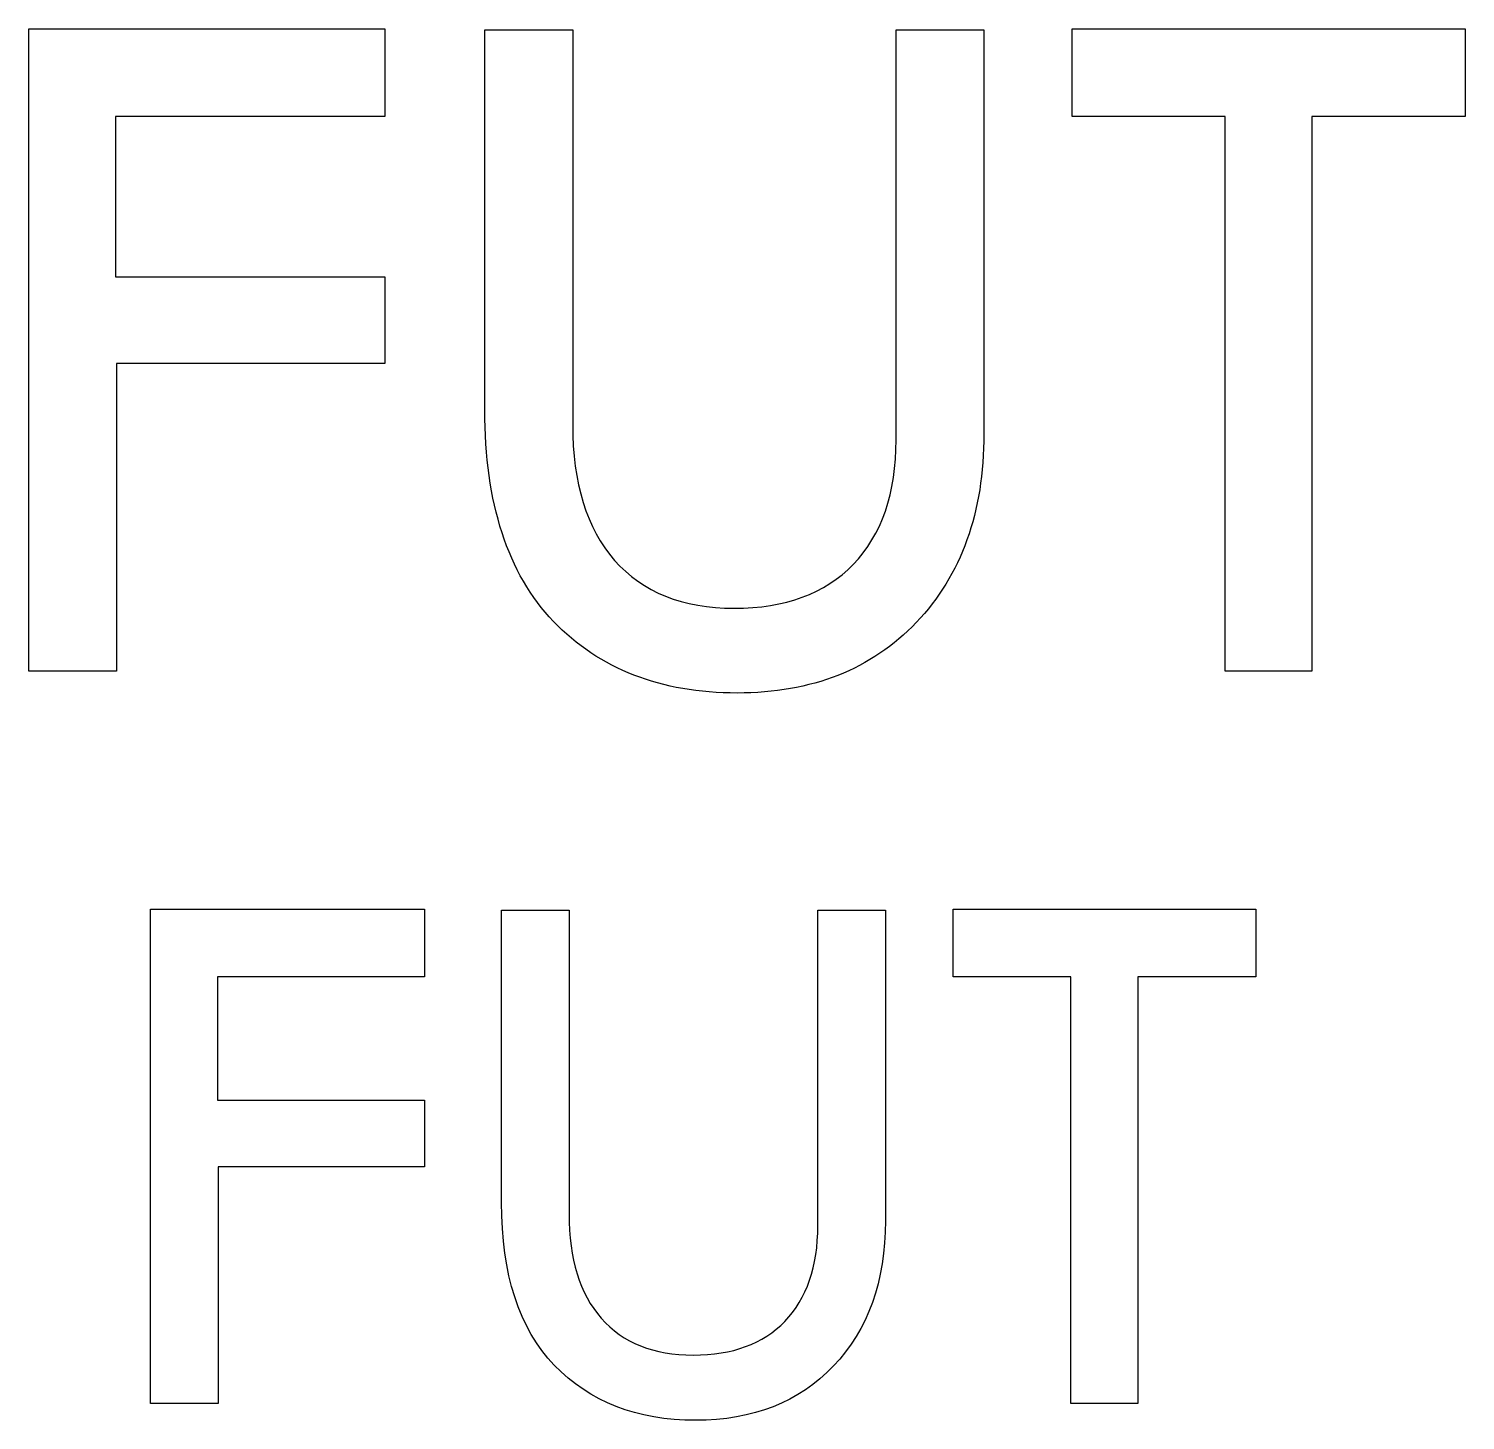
# Model space of a CAD drawing. Extents: x 0.13 to 6.51, y 0.13 to 6.31.
import ezdxf

# ---------------------------------------------------------------- set-up
doc = ezdxf.new("R2010")
doc.units = 0
doc.layers.add('Layer_1', color=7, linetype='CONTINUOUS')

msp = doc.modelspace()

# ---------------------------------------------------------------- linework, layer by layer
at = {"layer": 'Layer_1', "color": 4}
for points in [[(0.13229, 6.310252), (1.71324, 6.310252), (1.71324, 5.920612), (0.51745, 5.920612), (0.51745, 5.208512), (1.71324, 5.208512), (1.71324, 4.823342), (0.52193, 4.823342), (0.52193, 3.457362), (0.13229, 3.457362)], [(4.76319, 6.310252), (6.50761, 6.310252), (6.50761, 5.920612), (5.82686, 5.920612), (5.82686, 3.457362), (5.4417, 3.457362), (5.4417, 5.920612), (4.76319, 5.920612)], [(0.6733, 2.400882), (1.88942, 2.400882), (1.88942, 2.101162), (0.96958, 2.101162), (0.96958, 1.553392), (1.88942, 1.553392), (1.88942, 1.257112), (0.97303, 1.257112), (0.97303, 0.206362), (0.6733, 0.206362)], [(4.23553, 2.400882), (5.5774, 2.400882), (5.5774, 2.101162), (5.05374, 2.101162), (5.05374, 0.206362), (4.75746, 0.206362), (4.75746, 2.101162), (4.23553, 2.101162)]]:
    msp.add_lwpolyline(points, close=True, dxfattribs=at)
for points in [[(2.15663, 6.305772), (2.54627, 6.305772), (2.54627, 4.552392)], [(2.15663, 4.617332), (2.15663, 6.305772)], [(3.98167, 4.485212), (3.98167, 6.305772), (4.37131, 6.305772), (4.37131, 4.512082)], [(2.23049, 2.397442), (2.53021, 2.397442), (2.53021, 1.048682)], [(2.23049, 1.098642), (2.23049, 2.397442)], [(3.63436, 0.997012), (3.63436, 2.397442), (3.93409, 2.397442), (3.93409, 1.017682)]]:
    msp.add_lwpolyline(points, dxfattribs=at)
for points in [[(2.46117, 3.679062), (2.258143, 3.891048), (2.15663, 4.203805), (2.15663, 4.617332)], [(2.54627, 4.552392), (2.54627, 4.292632), (2.608223, 4.091838), (2.73213, 3.950012)], [(3.79133, 3.932102), (3.918223, 4.063475), (3.98167, 4.247845), (3.98167, 4.485212)], [(4.37131, 4.512082), (4.37131, 4.162748), (4.271287, 3.883582), (4.07124, 3.674582)], [(2.73213, 3.950012), (2.85753, 3.808192), (3.034437, 3.737282), (3.26285, 3.737282)], [(3.26285, 3.737282), (3.489763, 3.737282), (3.665923, 3.802222), (3.79133, 3.932102)], [(3.27628, 3.361072), (2.9374, 3.361072), (2.665697, 3.467069), (2.46117, 3.679062)], [(4.07124, 3.674582), (3.872687, 3.465575), (3.6077, 3.361072), (3.27628, 3.361072)], [(2.46475, 0.376892), (2.308577, 0.539958), (2.23049, 0.780542), (2.23049, 1.098642)], [(2.53021, 1.048682), (2.53021, 0.848868), (2.577867, 0.694415), (2.67318, 0.585322)], [(3.48795, 0.571542), (3.585557, 0.672595), (3.63436, 0.814418), (3.63436, 0.997012)], [(3.93409, 1.017682), (3.93409, 0.748962), (3.857147, 0.534215), (3.70326, 0.373442)], [(2.67318, 0.585322), (2.76964, 0.476228), (2.90572, 0.421682), (3.08142, 0.421682)], [(3.08142, 0.421682), (3.255973, 0.421682), (3.391483, 0.471635), (3.48795, 0.571542)], [(3.09176, 0.132292), (2.83108, 0.132292), (2.622077, 0.213825), (2.46475, 0.376892)], [(3.70326, 0.373442), (3.550533, 0.212675), (3.3467, 0.132292), (3.09176, 0.132292)]]:
    msp.add_open_spline(points, degree=3, dxfattribs=at)

doc.saveas('drawing.dxf')
